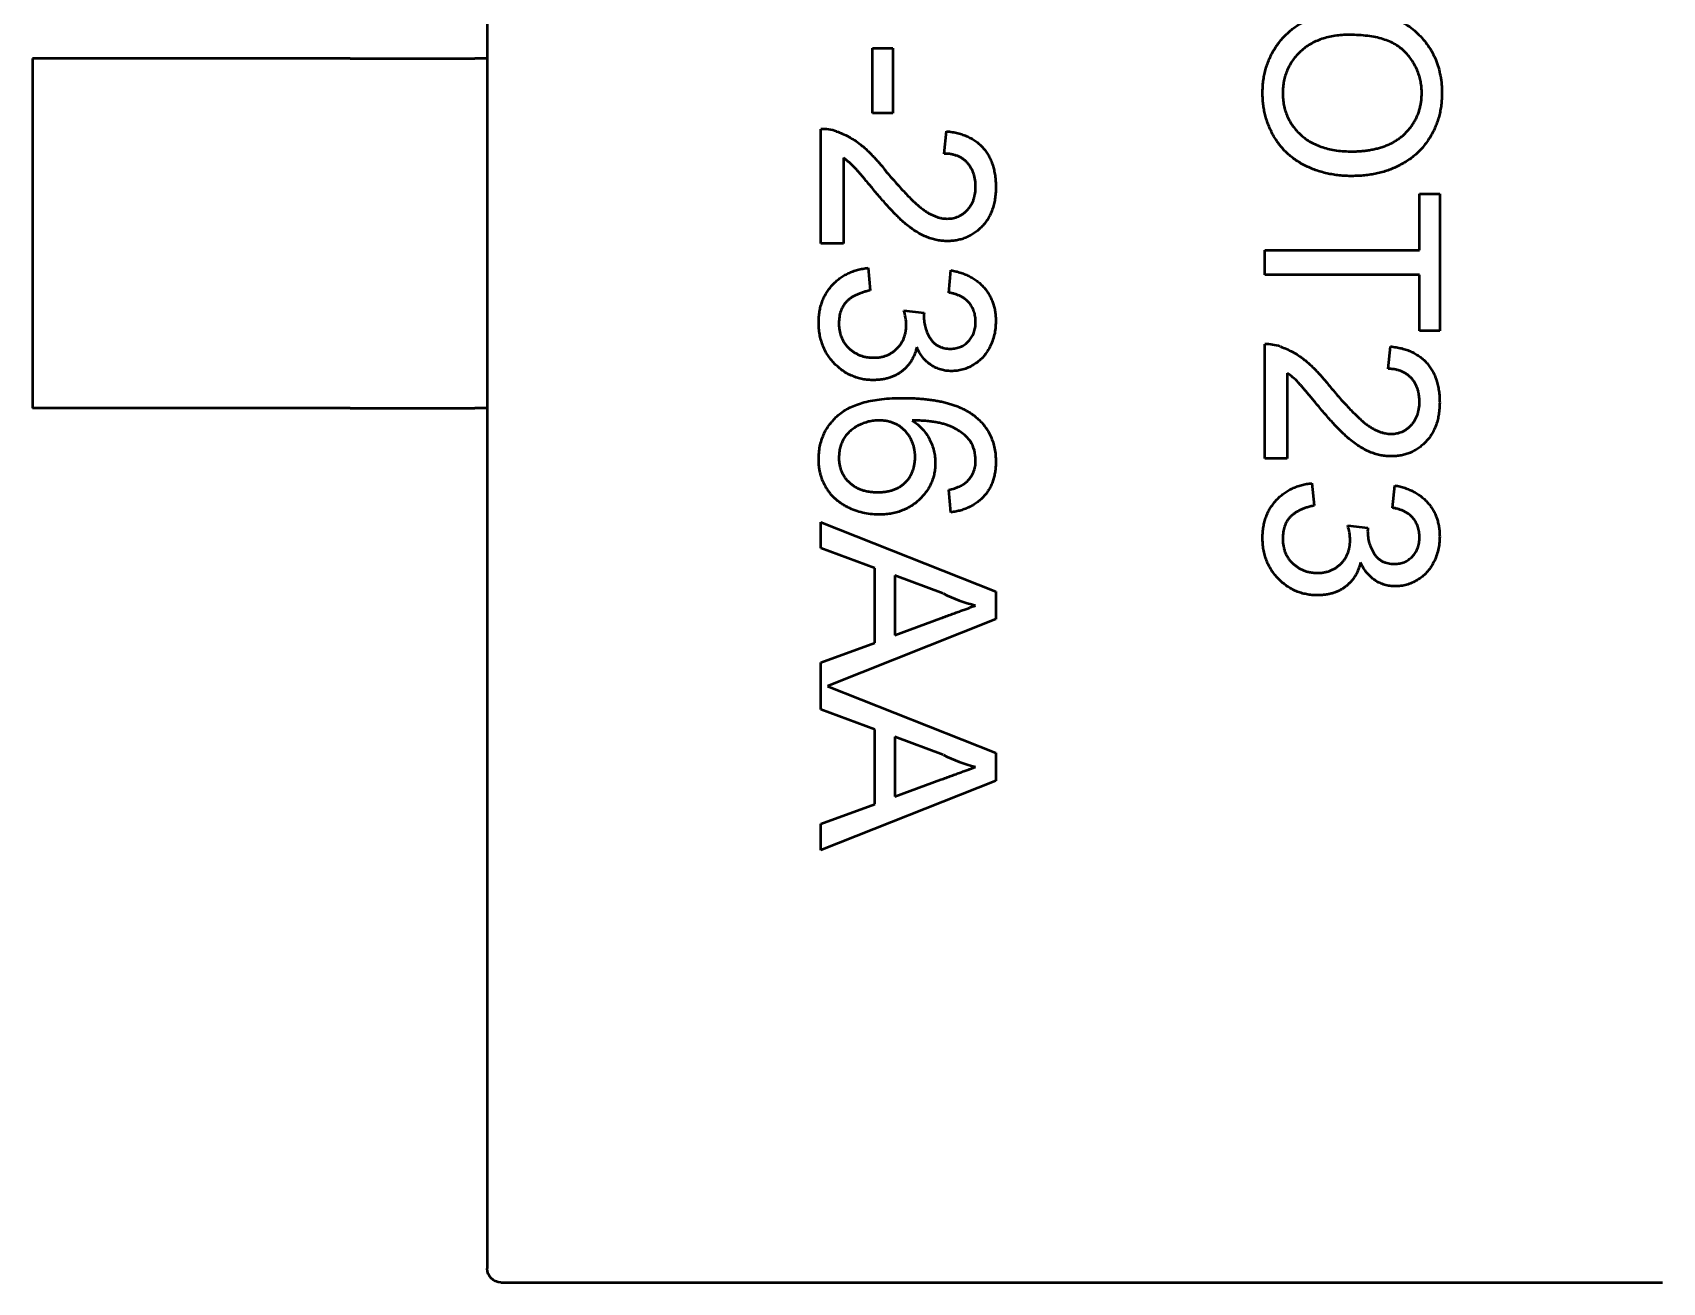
# Model space of a CAD drawing. Header units: millimetres. Extents: x 37 to 347, y 164 to 266.
# Drawn here: x 304.683 to 307.014, y 203.754 to 205.541 of the extents above; entities that cross this region are included whole.
import ezdxf

# ---------------------------------------------------------------- set-up
doc = ezdxf.new("R2010")
doc.units = ezdxf.units.MM
doc.header["$LTSCALE"] = 0.75
doc.layers.add('Visible', color=7, linetype='Continuous', lineweight=50)

msp = doc.modelspace()

# ---------------------------------------------------------------- linework, layer by layer
at = {"layer": 'Visible'}
for p, q in [((305.3333, 206.7343), (305.3333, 205.5043)), ((305.8843, 205.4257), (305.8843, 205.5187)), ((305.8843, 205.5187), (305.9131, 205.5187)), ((305.9131, 205.5187), (305.9131, 205.4257)), ((304.6833, 205.5043), (304.6833, 205.0043)), ((305.0595, 205.5043), (304.6833, 205.5043)), ((305.0793, 205.5043), (305.0595, 205.5043)), ((305.1373, 205.5043), (305.0793, 205.5043)), ((305.1373, 205.5043), (305.3156, 205.5043)), ((305.3333, 205.5043), (305.3156, 205.5043)), ((305.3333, 205.5043), (305.3333, 205.0043)), ((305.9131, 205.4257), (305.8843, 205.4257)), ((305.8105, 205.2398), (305.8105, 205.4033)), ((305.9868, 205.368), (305.99, 205.4001)), ((305.8426, 205.3621), (305.8426, 205.2398)), ((306.6663, 205.2302), (306.6663, 205.3104)), ((306.6663, 205.3104), (306.6952, 205.3104)), ((306.6952, 205.3104), (306.6952, 205.1148)), ((305.8426, 205.2398), (305.8105, 205.2398)), ((306.4452, 205.195), (306.4452, 205.2302)), ((306.4452, 205.2302), (306.6663, 205.2302)), ((305.8779, 205.2046), (305.8811, 205.1725)), ((305.9932, 205.1693), (305.9964, 205.2014)), ((306.6663, 205.195), (306.4452, 205.195)), ((306.6663, 205.1148), (306.6663, 205.195)), ((305.9291, 205.144), (305.958, 205.1407)), ((306.6952, 205.1148), (306.6663, 205.1148)), ((306.4452, 204.9322), (306.4452, 205.0956)), ((306.6214, 205.0604), (306.6247, 205.0924)), ((306.4772, 205.0544), (306.4772, 204.9322)), ((305.0595, 205.0043), (304.6833, 205.0043)), ((305.0793, 205.0043), (305.0595, 205.0043)), ((305.1373, 205.0043), (305.0793, 205.0043)), ((305.1373, 205.0043), (305.3156, 205.0043)), ((305.3333, 205.0043), (305.3156, 205.0043)), ((305.3333, 205.0043), (305.3333, 203.7743)), ((306.4772, 204.9322), (306.4452, 204.9322)), ((305.9964, 204.8552), (305.9932, 204.8873)), ((306.5125, 204.8969), (306.5157, 204.8648)), ((306.6279, 204.8616), (306.6311, 204.8937)), ((305.8105, 204.8039), (305.8105, 204.8414)), ((305.8105, 204.8414), (306.0605, 204.7421)), ((306.5638, 204.8363), (306.5926, 204.833)), ((305.8875, 204.7755), (305.8105, 204.8039)), ((305.8875, 204.6689), (305.8875, 204.7755)), ((305.9855, 204.7393), (305.9163, 204.7649)), ((305.9163, 204.7649), (305.9163, 204.6795)), ((306.0605, 204.7421), (306.0605, 204.7023)), ((306.0605, 204.7023), (305.82, 204.6068)), ((305.9163, 204.6795), (305.982, 204.7038)), ((305.8105, 204.6405), (305.8875, 204.6689)), ((305.8105, 204.5732), (305.8105, 204.6405)), ((305.82, 204.6068), (306.0605, 204.5113)), ((305.8875, 204.5447), (305.8105, 204.5732)), ((305.8875, 204.4382), (305.8875, 204.5447)), ((305.9855, 204.5085), (305.9163, 204.5341)), ((305.9163, 204.5341), (305.9163, 204.4488)), ((306.0605, 204.5113), (306.0605, 204.4716)), ((306.0605, 204.4716), (305.8105, 204.3723)), ((305.9163, 204.4488), (305.982, 204.4731)), ((305.8105, 204.4097), (305.8875, 204.4382)), ((305.8105, 204.3723), (305.8105, 204.4097)), ((305.3333, 203.7743), (305.3333, 203.774)), ((305.353, 203.7543), (305.3533, 203.7543)), ((305.3533, 203.7543), (307.0133, 203.7543)), ((307.0133, 203.7543), (307.0136, 203.7543))]:
    msp.add_line(p, q, dxfattribs=at)
for centre, radius, start, end in [((305.8124, 205.3403), 0.063, 71.1528, 91.7031), ((305.8518, 205.1206), 0.0808, 1.8942, 16.8331), ((306.008, 205.1346), 0.0504, 173.019, 178.2788), ((306.447, 205.0326), 0.063, 71.1528, 91.7031), ((305.9786, 204.9297), 0.0531, 359.7398, 30.6494), ((306.4864, 204.8129), 0.0808, 1.8942, 16.8331), ((306.6426, 204.8269), 0.0504, 173.019, 178.2788), ((306.0734, 204.9059), 0.1883, 242.1865, 257.2078), ((306.0734, 204.6751), 0.1883, 242.1865, 257.2078)]:
    msp.add_arc(centre, radius, start, end, dxfattribs=at)
at = {"layer": 'Visible', "extrusion": (0, 0, -1)}
msp.add_arc((-305.3533, 203.7743), 0.02, 270.864, 359.136, dxfattribs=at)
at = {"layer": 'Visible'}
for points, knots in [([(306.442, 205.4546), (306.442, 205.4575), (306.4421, 205.4632), (306.4429, 205.4716), (306.4442, 205.4798), (306.4461, 205.4877), (306.4485, 205.4955), (306.4514, 205.503), (306.4548, 205.5102), (306.4587, 205.5172), (306.4631, 205.5239), (306.468, 205.5302), (306.4732, 205.536), (306.4788, 205.5414), (306.4847, 205.5465), (306.4911, 205.5511), (306.4979, 205.5553), (306.505, 205.559), (306.5123, 205.5624), (306.5198, 205.5652), (306.5274, 205.5677), (306.5351, 205.5697), (306.5429, 205.5713), (306.5508, 205.5723), (306.5588, 205.5731), (306.5642, 205.5731), (306.5669, 205.5732)], [0, 0, 0, 0, 0.044697, 0.088534, 0.131409, 0.173814, 0.215715, 0.257247, 0.298848, 0.340604, 0.382029, 0.42297, 0.463632, 0.504048, 0.544591, 0.584964, 0.626265, 0.667979, 0.709943, 0.751382, 0.792619, 0.833948, 0.875008, 0.916446, 0.957907, 1, 1, 1, 1]), ([(306.5669, 205.5732), (306.5719, 205.5731), (306.5816, 205.5729), (306.5959, 205.5713), (306.6092, 205.5688), (306.6218, 205.5651), (306.6335, 205.5604), (306.6444, 205.5548), (306.6544, 205.548), (306.6636, 205.5402), (306.6717, 205.5316), (306.6789, 205.5224), (306.6849, 205.5125), (306.6899, 205.5021), (306.6937, 205.491), (306.6964, 205.4793), (306.6981, 205.4671), (306.6983, 205.4587), (306.6984, 205.4544)], [0, 0, 0, 0, 0.075226, 0.146575, 0.2145, 0.27953, 0.342403, 0.403496, 0.463762, 0.523864, 0.583252, 0.641302, 0.698898, 0.756295, 0.814628, 0.874325, 0.935783, 1, 1, 1, 1]), ([(306.5665, 205.5379), (306.5628, 205.5379), (306.5558, 205.5378), (306.5456, 205.5366), (306.5359, 205.5347), (306.5267, 205.5322), (306.5183, 205.5288), (306.5103, 205.5248), (306.503, 205.5199), (306.4963, 205.5144), (306.4903, 205.5083), (306.4851, 205.5018), (306.4807, 205.4948), (306.4771, 205.4875), (306.4743, 205.4799), (306.4723, 205.4718), (306.471, 205.4634), (306.4709, 205.4577), (306.4708, 205.4547)], [0, 0, 0, 0, 0.075964, 0.148125, 0.217201, 0.2833, 0.347202, 0.4093, 0.470426, 0.531588, 0.591739, 0.650258, 0.707303, 0.764208, 0.821148, 0.879119, 0.938423, 1, 1, 1, 1]), ([(306.6695, 205.4542), (306.6695, 205.457), (306.6694, 205.4626), (306.6681, 205.4707), (306.6663, 205.4786), (306.6637, 205.4862), (306.6604, 205.4934), (306.6562, 205.5004), (306.6514, 205.5071), (306.6458, 205.5134), (306.6394, 205.5193), (306.6319, 205.5243), (306.6234, 205.5285), (306.6139, 205.532), (306.6034, 205.5347), (306.592, 205.5365), (306.5796, 205.5377), (306.5709, 205.5378), (306.5665, 205.5379)], [0, 0, 0, 0, 0.055943, 0.110382, 0.164048, 0.216759, 0.269601, 0.323009, 0.377581, 0.433449, 0.490922, 0.550625, 0.613117, 0.679861, 0.751358, 0.828261, 0.910795, 1, 1, 1, 1]), ([(306.5698, 205.336), (306.5667, 205.336), (306.5605, 205.3362), (306.5515, 205.3368), (306.5427, 205.3381), (306.5341, 205.3397), (306.5258, 205.3419), (306.5177, 205.3445), (306.5099, 205.3476), (306.5023, 205.3511), (306.4951, 205.3551), (306.4883, 205.3595), (306.482, 205.3643), (306.4761, 205.3695), (306.4707, 205.3751), (306.4657, 205.3812), (306.4612, 205.3876), (306.4572, 205.3943), (306.4536, 205.4014), (306.4505, 205.4086), (306.4478, 205.4159), (306.4457, 205.4234), (306.444, 205.431), (306.4428, 205.4387), (306.4421, 205.4466), (306.442, 205.4519), (306.442, 205.4546)], [0, 0, 0, 0, 0.04756, 0.093962, 0.139112, 0.183626, 0.227457, 0.270703, 0.313611, 0.35626, 0.398366, 0.439557, 0.480045, 0.519888, 0.559658, 0.599421, 0.639208, 0.679668, 0.72002, 0.759859, 0.79956, 0.839199, 0.878956, 0.918794, 0.959083, 1, 1, 1, 1]), ([(306.4708, 205.4547), (306.4709, 205.4518), (306.471, 205.4459), (306.4722, 205.4374), (306.4743, 205.4293), (306.4771, 205.4215), (306.4808, 205.4142), (306.4852, 205.4072), (306.4906, 205.4008), (306.4966, 205.3946), (306.5034, 205.3891), (306.5109, 205.3843), (306.5191, 205.3803), (306.528, 205.3769), (306.5376, 205.3744), (306.5478, 205.3725), (306.5587, 205.3714), (306.5662, 205.3713), (306.57, 205.3713)], [0, 0, 0, 0, 0.061055, 0.119545, 0.176806, 0.232956, 0.288583, 0.344667, 0.401662, 0.46054, 0.520477, 0.581213, 0.643431, 0.707961, 0.775371, 0.846414, 0.921152, 1, 1, 1, 1]), ([(306.6984, 205.4544), (306.6983, 205.4516), (306.6982, 205.446), (306.6975, 205.4377), (306.6961, 205.4296), (306.6944, 205.4218), (306.692, 205.4141), (306.6893, 205.4067), (306.6859, 205.3995), (306.682, 205.3925), (306.6777, 205.3858), (306.673, 205.3795), (306.6679, 205.3736), (306.6624, 205.3681), (306.6564, 205.3631), (306.6501, 205.3584), (306.6434, 205.3542), (306.6362, 205.3504), (306.6288, 205.347), (306.6211, 205.3441), (306.6131, 205.3416), (306.6049, 205.3395), (306.5965, 205.338), (306.5878, 205.3368), (306.5789, 205.3362), (306.5728, 205.3361), (306.5698, 205.336)], [0, 0, 0, 0, 0.043099, 0.085587, 0.126908, 0.167967, 0.20845, 0.249025, 0.289281, 0.33001, 0.370598, 0.410466, 0.450033, 0.489688, 0.529116, 0.569037, 0.609703, 0.650759, 0.692509, 0.734219, 0.776707, 0.819552, 0.863351, 0.907839, 0.953334, 1, 1, 1, 1]), ([(306.57, 205.3713), (306.5725, 205.3713), (306.5773, 205.3713), (306.5845, 205.3719), (306.5914, 205.3726), (306.5981, 205.3737), (306.6045, 205.3752), (306.6108, 205.3768), (306.6167, 205.3789), (306.6224, 205.3812), (306.6279, 205.3839), (306.633, 205.3869), (306.6378, 205.3901), (306.6424, 205.3936), (306.6465, 205.3975), (306.6504, 205.4016), (306.654, 205.406), (306.6572, 205.4107), (306.6601, 205.4156), (306.6626, 205.4207), (306.6648, 205.4259), (306.6665, 205.4313), (306.6678, 205.4368), (306.6689, 205.4425), (306.6694, 205.4483), (306.6695, 205.4522), (306.6695, 205.4542)], [0, 0, 0, 0, 0.050852, 0.099752, 0.147438, 0.194086, 0.239171, 0.28334, 0.326577, 0.368936, 0.410572, 0.451051, 0.490877, 0.530044, 0.568937, 0.607578, 0.64642, 0.685679, 0.724799, 0.763513, 0.802173, 0.84074, 0.879649, 0.919071, 0.959098, 1, 1, 1, 1]), ([(305.8328, 205.3999), (305.8357, 205.3989), (305.8417, 205.3967), (305.8503, 205.3924), (305.8588, 205.3872), (305.8658, 205.3822), (305.8714, 205.3776), (305.8757, 205.3738), (305.8802, 205.3695), (305.8847, 205.3648), (305.8894, 205.3598), (305.8943, 205.3543), (305.8991, 205.3485), (305.9024, 205.3444), (305.904, 205.3423)], [0, 0, 0, 0, 0.100388, 0.204407, 0.310686, 0.422157, 0.480685, 0.543238, 0.6095, 0.679555, 0.753841, 0.831641, 0.913813, 1, 1, 1, 1]), ([(305.99, 205.4001), (305.9928, 205.3998), (305.9983, 205.3991), (306.0061, 205.3975), (306.0135, 205.3953), (306.0203, 205.3926), (306.0266, 205.3893), (306.0325, 205.3855), (306.0378, 205.3811), (306.0426, 205.3761), (306.0468, 205.3707), (306.0505, 205.3648), (306.0536, 205.3584), (306.0562, 205.3515), (306.0581, 205.3443), (306.0595, 205.3366), (306.0604, 205.3284), (306.0605, 205.3228), (306.0605, 205.32)], [0, 0, 0, 0, 0.070675, 0.137493, 0.201473, 0.262869, 0.32255, 0.380737, 0.43822, 0.495487, 0.553484, 0.611346, 0.670644, 0.731587, 0.794183, 0.859445, 0.928208, 1, 1, 1, 1]), ([(305.889, 205.3124), (305.8872, 205.3146), (305.8838, 205.3188), (305.8789, 205.3247), (305.8743, 205.33), (305.8704, 205.3349), (305.8668, 205.339), (305.8637, 205.3426), (305.861, 205.3456), (305.8569, 205.3501), (305.851, 205.3559), (305.8453, 205.3601), (305.8426, 205.3621)], [0, 0, 0, 0, 0.1242, 0.23683, 0.339495, 0.431254, 0.511455, 0.581223, 0.640495, 0.688308, 0.850333, 1, 1, 1, 1]), ([(306.0317, 205.3207), (306.0317, 205.3224), (306.0316, 205.3258), (306.031, 205.3308), (306.0301, 205.3355), (306.0288, 205.34), (306.0271, 205.3441), (306.025, 205.348), (306.0227, 205.3517), (306.0198, 205.3551), (306.0167, 205.3581), (306.0133, 205.3608), (306.0096, 205.363), (306.0056, 205.3648), (306.0013, 205.3662), (305.9967, 205.3673), (305.9919, 205.3679), (305.9885, 205.368), (305.9868, 205.368)], [0, 0, 0, 0, 0.070696, 0.138358, 0.20337, 0.2657, 0.327256, 0.386512, 0.445858, 0.505173, 0.56378, 0.622343, 0.680824, 0.739795, 0.800801, 0.864239, 0.930631, 1, 1, 1, 1]), ([(305.904, 205.3423), (305.9068, 205.3391), (305.912, 205.3329), (305.9197, 205.3241), (305.9269, 205.3162), (305.9336, 205.3091), (305.9399, 205.3028), (305.9457, 205.2973), (305.9509, 205.2926), (305.9558, 205.2887), (305.9604, 205.2855), (305.9649, 205.2827), (305.9694, 205.2804), (305.9738, 205.2785), (305.9782, 205.2769), (305.9826, 205.2759), (305.9869, 205.2752), (305.9898, 205.2751), (305.9912, 205.2751)], [0, 0, 0, 0, 0.11141, 0.214526, 0.309417, 0.396087, 0.474284, 0.544374, 0.60642, 0.660582, 0.709794, 0.756451, 0.800767, 0.843168, 0.884295, 0.923885, 0.962359, 1, 1, 1, 1]), ([(305.9915, 205.243), (305.9891, 205.2431), (305.9841, 205.2433), (305.9767, 205.2443), (305.9694, 205.2462), (305.9621, 205.2486), (305.9547, 205.252), (305.9472, 205.2562), (305.9395, 205.2614), (305.933, 205.2664), (305.9275, 205.2711), (305.923, 205.2753), (305.9182, 205.2801), (305.913, 205.2853), (305.9075, 205.2913), (305.9016, 205.2978), (305.8954, 205.3049), (305.8912, 205.3099), (305.889, 205.3124)], [0, 0, 0, 0, 0.057945, 0.116018, 0.174826, 0.234683, 0.296827, 0.364061, 0.436192, 0.51426, 0.556976, 0.604856, 0.657675, 0.715751, 0.77884, 0.847501, 0.921228, 1, 1, 1, 1]), ([(305.9912, 205.2751), (305.9926, 205.2751), (305.9954, 205.2752), (305.9994, 205.2758), (306.0033, 205.2768), (306.007, 205.2782), (306.0105, 205.2799), (306.0139, 205.2822), (306.0171, 205.2847), (306.02, 205.2877), (306.0228, 205.2909), (306.0251, 205.2945), (306.0272, 205.2983), (306.0289, 205.3023), (306.0301, 205.3065), (306.031, 205.311), (306.0316, 205.3158), (306.0317, 205.319), (306.0317, 205.3207)], [0, 0, 0, 0, 0.061762, 0.121174, 0.179421, 0.236843, 0.294322, 0.353191, 0.412721, 0.474522, 0.537057, 0.599591, 0.662367, 0.725246, 0.790316, 0.857724, 0.927232, 1, 1, 1, 1]), ([(306.0605, 205.32), (306.0605, 205.3171), (306.0604, 205.3114), (306.0594, 205.3032), (306.0579, 205.2955), (306.0557, 205.2882), (306.0529, 205.2814), (306.0495, 205.275), (306.0455, 205.2691), (306.0408, 205.2637), (306.0357, 205.2589), (306.0303, 205.2546), (306.0246, 205.2511), (306.0186, 205.2481), (306.0122, 205.2458), (306.0056, 205.2443), (305.9987, 205.2432), (305.9939, 205.2431), (305.9915, 205.243)], [0, 0, 0, 0, 0.074712, 0.145539, 0.213339, 0.278615, 0.342094, 0.40389, 0.465063, 0.526577, 0.587328, 0.64638, 0.704345, 0.761672, 0.819418, 0.878039, 0.937796, 1, 1, 1, 1]), ([(305.8073, 205.1268), (305.8074, 205.1294), (305.8075, 205.1346), (305.8085, 205.1422), (305.8099, 205.1494), (305.8122, 205.1563), (305.8149, 205.1629), (305.8183, 205.169), (305.8223, 205.1749), (305.8269, 205.1804), (305.832, 205.1854), (305.8374, 205.1899), (305.8433, 205.1938), (305.8495, 205.1972), (305.8561, 205.1999), (305.863, 205.202), (305.8703, 205.2037), (305.8753, 205.2043), (305.8779, 205.2046)], [0, 0, 0, 0, 0.067794, 0.133464, 0.196934, 0.258481, 0.319787, 0.380431, 0.44099, 0.502867, 0.564806, 0.625526, 0.685604, 0.746041, 0.807347, 0.869717, 0.93379, 1, 1, 1, 1]), ([(305.9964, 205.2014), (305.9989, 205.2009), (306.0038, 205.1999), (306.0108, 205.1979), (306.0174, 205.1954), (306.0235, 205.1925), (306.0293, 205.1892), (306.0346, 205.1854), (306.0394, 205.1812), (306.0438, 205.1766), (306.0478, 205.1716), (306.0512, 205.1663), (306.0541, 205.1607), (306.0564, 205.1548), (306.0583, 205.1486), (306.0596, 205.142), (306.0604, 205.1352), (306.0605, 205.1306), (306.0605, 205.1283)], [0, 0, 0, 0, 0.071036, 0.139343, 0.204958, 0.268332, 0.330129, 0.390664, 0.450861, 0.510587, 0.570374, 0.629455, 0.687994, 0.747581, 0.807839, 0.870034, 0.93381, 1, 1, 1, 1]), ([(305.8811, 205.1725), (305.8791, 205.1721), (305.8754, 205.1713), (305.8701, 205.1697), (305.8651, 205.168), (305.8607, 205.1659), (305.8565, 205.1639), (305.8528, 205.1615), (305.8496, 205.159), (305.8467, 205.1562), (305.8442, 205.1532), (305.842, 205.15), (305.8402, 205.1465), (305.8388, 205.1428), (305.8376, 205.1388), (305.8368, 205.1347), (305.8363, 205.1302), (305.8362, 205.1272), (305.8362, 205.1257)], [0, 0, 0, 0, 0.082566, 0.15976, 0.233155, 0.301356, 0.365752, 0.426437, 0.484185, 0.539549, 0.593156, 0.647048, 0.701446, 0.757, 0.81384, 0.873058, 0.934963, 1, 1, 1, 1]), ([(306.0317, 205.1273), (306.0316, 205.1299), (306.0314, 205.1351), (306.0295, 205.1425), (306.0265, 205.1493), (306.023, 205.1542), (306.0196, 205.1578), (306.0167, 205.1602), (306.0135, 205.1623), (306.01, 205.1643), (306.0063, 205.1659), (306.0022, 205.1674), (305.9978, 205.1685), (305.9948, 205.169), (305.9932, 205.1693)], [0, 0, 0, 0, 0.127797, 0.246795, 0.362284, 0.477652, 0.536237, 0.59559, 0.656344, 0.719085, 0.784349, 0.852876, 0.924551, 1, 1, 1, 1]), ([(305.8858, 205.0443), (305.8831, 205.0444), (305.8778, 205.0445), (305.87, 205.0456), (305.8626, 205.0475), (305.8554, 205.0501), (305.8486, 205.0533), (305.842, 205.0574), (305.8359, 205.0622), (305.83, 205.0676), (305.8247, 205.0736), (305.8201, 205.0801), (305.8161, 205.0869), (305.8129, 205.0941), (305.8104, 205.1018), (305.8086, 205.1097), (305.8075, 205.1182), (305.8074, 205.1239), (305.8073, 205.1268)], [0, 0, 0, 0, 0.063503, 0.124805, 0.18492, 0.244376, 0.303775, 0.364133, 0.425376, 0.488388, 0.551743, 0.61386, 0.67564, 0.737737, 0.800417, 0.864658, 0.930985, 1, 1, 1, 1]), ([(305.8362, 205.1257), (305.8362, 205.1238), (305.8363, 205.1203), (305.837, 205.1151), (305.8381, 205.1102), (305.8397, 205.1055), (305.8417, 205.1012), (305.8442, 205.0971), (305.8471, 205.0933), (305.8505, 205.0898), (305.8542, 205.0867), (305.8581, 205.0839), (305.8622, 205.0816), (305.8665, 205.0796), (305.8711, 205.0782), (305.8759, 205.0772), (305.8809, 205.0765), (305.8843, 205.0764), (305.886, 205.0764)], [0, 0, 0, 0, 0.069461, 0.135658, 0.19962, 0.261651, 0.322053, 0.38234, 0.443223, 0.50493, 0.56682, 0.6276, 0.687476, 0.747351, 0.808174, 0.870133, 0.933721, 1, 1, 1, 1]), ([(305.886, 205.0764), (305.8877, 205.0764), (305.8909, 205.0765), (305.8957, 205.0771), (305.9002, 205.0782), (305.9045, 205.0796), (305.9085, 205.0815), (305.9124, 205.0837), (305.916, 205.0865), (305.9194, 205.0896), (305.9225, 205.0929), (305.9252, 205.0966), (305.9275, 205.1005), (305.9293, 205.1046), (305.9308, 205.109), (305.9318, 205.1135), (305.9324, 205.1183), (305.9325, 205.1216), (305.9325, 205.1233)], [0, 0, 0, 0, 0.067051, 0.13118, 0.193722, 0.254499, 0.314763, 0.375117, 0.436023, 0.498297, 0.560571, 0.621619, 0.681973, 0.742853, 0.804272, 0.867473, 0.932273, 1, 1, 1, 1]), ([(305.9576, 205.1361), (305.9577, 205.1331), (305.958, 205.1273), (305.9598, 205.1189), (305.9627, 205.1109), (305.9661, 205.1048), (305.9694, 205.1002), (305.9723, 205.0973), (305.9754, 205.0947), (305.979, 205.0928), (305.9827, 205.0911), (305.9869, 205.09), (305.9913, 205.0893), (305.9944, 205.0892), (305.9959, 205.0892)], [0, 0, 0, 0, 0.129789, 0.254605, 0.378435, 0.50292, 0.565018, 0.624848, 0.683448, 0.742765, 0.802757, 0.86522, 0.930779, 1, 1, 1, 1]), ([(305.9959, 205.0892), (305.9972, 205.0892), (305.9997, 205.0893), (306.0033, 205.0898), (306.0068, 205.0906), (306.0101, 205.0918), (306.0132, 205.0933), (306.0162, 205.0952), (306.019, 205.0973), (306.0216, 205.0999), (306.024, 205.1026), (306.026, 205.1055), (306.0278, 205.1087), (306.0292, 205.112), (306.0303, 205.1156), (306.0311, 205.1193), (306.0316, 205.1232), (306.0317, 205.1259), (306.0317, 205.1273)], [0, 0, 0, 0, 0.065093, 0.127304, 0.188122, 0.247131, 0.306077, 0.365678, 0.426103, 0.487841, 0.550317, 0.611805, 0.672737, 0.734883, 0.79768, 0.862475, 0.929775, 1, 1, 1, 1]), ([(306.0605, 205.1283), (306.0604, 205.125), (306.0602, 205.1186), (306.0586, 205.1092), (306.0559, 205.1002), (306.0521, 205.0916), (306.0475, 205.0837), (306.042, 205.0767), (306.0357, 205.0708), (306.0286, 205.0659), (306.0211, 205.062), (306.0133, 205.0592), (306.0052, 205.0575), (305.9997, 205.0573), (305.997, 205.0572)], [0, 0, 0, 0, 0.092054, 0.181008, 0.26913, 0.357137, 0.443549, 0.526433, 0.607453, 0.688385, 0.767854, 0.845531, 0.922529, 1, 1, 1, 1]), ([(305.9474, 205.0913), (305.947, 205.0895), (305.9461, 205.0859), (305.9442, 205.0809), (305.9421, 205.0761), (305.9396, 205.0716), (305.9368, 205.0675), (305.9336, 205.0636), (305.93, 205.0601), (305.9262, 205.0568), (305.922, 205.0538), (305.9176, 205.0513), (305.9129, 205.0492), (305.908, 205.0473), (305.9028, 205.046), (305.8973, 205.0451), (305.8916, 205.0444), (305.8877, 205.0444), (305.8858, 205.0443)], [0, 0, 0, 0, 0.065828, 0.128938, 0.190858, 0.251186, 0.310974, 0.37005, 0.429672, 0.489507, 0.549975, 0.610075, 0.670915, 0.732909, 0.796711, 0.861825, 0.929892, 1, 1, 1, 1]), ([(305.997, 205.0572), (305.9944, 205.0573), (305.9893, 205.0575), (305.9818, 205.0591), (305.9747, 205.0619), (305.968, 205.0656), (305.9617, 205.0705), (305.9562, 205.0764), (305.9513, 205.0834), (305.9487, 205.0886), (305.9474, 205.0913)], [0, 0, 0, 0, 0.121951, 0.240787, 0.35855, 0.479066, 0.601519, 0.727551, 0.859932, 1, 1, 1, 1]), ([(306.4674, 205.0923), (306.4703, 205.0912), (306.4763, 205.089), (306.4849, 205.0847), (306.4935, 205.0795), (306.5004, 205.0745), (306.506, 205.0699), (306.5103, 205.0661), (306.5148, 205.0618), (306.5193, 205.0571), (306.524, 205.0521), (306.5289, 205.0467), (306.5338, 205.0408), (306.537, 205.0367), (306.5387, 205.0346)], [0, 0, 0, 0, 0.100388, 0.204407, 0.310686, 0.422157, 0.480685, 0.543238, 0.6095, 0.679555, 0.753841, 0.831641, 0.913813, 1, 1, 1, 1]), ([(306.6247, 205.0924), (306.6274, 205.0921), (306.6329, 205.0914), (306.6407, 205.0899), (306.6481, 205.0876), (306.6549, 205.085), (306.6613, 205.0816), (306.6671, 205.0778), (306.6724, 205.0734), (306.6772, 205.0684), (306.6814, 205.063), (306.6851, 205.0571), (306.6882, 205.0507), (306.6908, 205.0439), (306.6927, 205.0366), (306.6941, 205.0289), (306.695, 205.0207), (306.6951, 205.0151), (306.6952, 205.0123)], [0, 0, 0, 0, 0.070675, 0.137493, 0.201473, 0.262869, 0.32255, 0.380737, 0.43822, 0.495487, 0.553484, 0.611346, 0.670644, 0.731587, 0.794183, 0.859445, 0.928208, 1, 1, 1, 1]), ([(306.5236, 205.0047), (306.5218, 205.0069), (306.5184, 205.0111), (306.5135, 205.017), (306.509, 205.0223), (306.505, 205.0272), (306.5014, 205.0313), (306.4983, 205.035), (306.4956, 205.0379), (306.4915, 205.0425), (306.4856, 205.0482), (306.48, 205.0524), (306.4772, 205.0544)], [0, 0, 0, 0, 0.1242, 0.23683, 0.339495, 0.431254, 0.511455, 0.581223, 0.640495, 0.688308, 0.850333, 1, 1, 1, 1]), ([(306.6663, 205.013), (306.6663, 205.0147), (306.6662, 205.0181), (306.6656, 205.0231), (306.6648, 205.0278), (306.6634, 205.0323), (306.6618, 205.0365), (306.6597, 205.0404), (306.6573, 205.044), (306.6545, 205.0474), (306.6513, 205.0504), (306.6479, 205.0531), (306.6442, 205.0553), (306.6402, 205.0571), (306.6359, 205.0585), (306.6314, 205.0596), (306.6265, 205.0602), (306.6232, 205.0603), (306.6214, 205.0604)], [0, 0, 0, 0, 0.070696, 0.138358, 0.20337, 0.2657, 0.327256, 0.386512, 0.445858, 0.505173, 0.56378, 0.622343, 0.680824, 0.739795, 0.800801, 0.864239, 0.930631, 1, 1, 1, 1]), ([(306.5387, 205.0346), (306.5414, 205.0314), (306.5466, 205.0252), (306.5543, 205.0165), (306.5615, 205.0085), (306.5683, 205.0014), (306.5745, 204.9951), (306.5803, 204.9896), (306.5855, 204.9849), (306.5904, 204.981), (306.595, 204.9778), (306.5996, 204.975), (306.604, 204.9727), (306.6085, 204.9708), (306.6129, 204.9693), (306.6172, 204.9682), (306.6216, 204.9675), (306.6244, 204.9674), (306.6259, 204.9674)], [0, 0, 0, 0, 0.11141, 0.214526, 0.309417, 0.396087, 0.474284, 0.544374, 0.60642, 0.660582, 0.709794, 0.756451, 0.800767, 0.843168, 0.884295, 0.923885, 0.962359, 1, 1, 1, 1]), ([(305.8073, 204.931), (305.8074, 204.9342), (305.8076, 204.9404), (305.8089, 204.9495), (305.8111, 204.9581), (305.8142, 204.9663), (305.8181, 204.974), (305.823, 204.9813), (305.8287, 204.9881), (305.8353, 204.9945), (305.8429, 205.0002), (305.8517, 205.0052), (305.8616, 205.0094), (305.8726, 205.0128), (305.8848, 205.0154), (305.8981, 205.0173), (305.9125, 205.0185), (305.9224, 205.0186), (305.9276, 205.0187)], [0, 0, 0, 0, 0.056157, 0.110133, 0.162537, 0.213912, 0.265146, 0.31651, 0.369179, 0.423123, 0.479276, 0.538691, 0.601978, 0.670125, 0.74365, 0.82281, 0.908261, 1, 1, 1, 1]), ([(305.9276, 205.0187), (305.9305, 205.0187), (305.9363, 205.0187), (305.9449, 205.0183), (305.9531, 205.0178), (305.961, 205.017), (305.9686, 205.0161), (305.9759, 205.0149), (305.9829, 205.0136), (305.9896, 205.0119), (305.996, 205.0101), (306.0021, 205.0081), (306.0079, 205.0059), (306.0133, 205.0034), (306.0185, 205.0008), (306.0234, 204.9979), (306.0279, 204.9948), (306.0307, 204.9926), (306.0322, 204.9914)], [0, 0, 0, 0, 0.080034, 0.157854, 0.232564, 0.304731, 0.374384, 0.441663, 0.506048, 0.568692, 0.628715, 0.687238, 0.743227, 0.797567, 0.850239, 0.901629, 0.951067, 1, 1, 1, 1]), ([(306.6262, 204.9354), (306.6237, 204.9354), (306.6187, 204.9356), (306.6113, 204.9366), (306.604, 204.9385), (306.5967, 204.9409), (306.5893, 204.9443), (306.5818, 204.9485), (306.5741, 204.9537), (306.5676, 204.9587), (306.5621, 204.9634), (306.5576, 204.9676), (306.5528, 204.9724), (306.5476, 204.9776), (306.5421, 204.9836), (306.5362, 204.9901), (306.53, 204.9972), (306.5258, 205.0022), (306.5236, 205.0047)], [0, 0, 0, 0, 0.057945, 0.116018, 0.174826, 0.234683, 0.296827, 0.364061, 0.436192, 0.51426, 0.556976, 0.604856, 0.657675, 0.715751, 0.77884, 0.847501, 0.921228, 1, 1, 1, 1]), ([(306.6259, 204.9674), (306.6273, 204.9674), (306.63, 204.9675), (306.634, 204.9682), (306.6379, 204.9691), (306.6416, 204.9705), (306.6452, 204.9723), (306.6485, 204.9745), (306.6517, 204.9771), (306.6546, 204.98), (306.6574, 204.9832), (306.6597, 204.9868), (306.6618, 204.9906), (306.6635, 204.9946), (306.6647, 204.9988), (306.6656, 205.0034), (306.6662, 205.0081), (306.6663, 205.0113), (306.6663, 205.013)], [0, 0, 0, 0, 0.061762, 0.121174, 0.179421, 0.236843, 0.294322, 0.353191, 0.412721, 0.474522, 0.537057, 0.599591, 0.662367, 0.725246, 0.790316, 0.857724, 0.927232, 1, 1, 1, 1]), ([(306.6952, 205.0123), (306.6951, 205.0094), (306.695, 205.0038), (306.694, 204.9956), (306.6925, 204.9878), (306.6904, 204.9805), (306.6875, 204.9737), (306.6841, 204.9673), (306.6801, 204.9614), (306.6754, 204.956), (306.6703, 204.9512), (306.6649, 204.9469), (306.6592, 204.9434), (306.6532, 204.9404), (306.6468, 204.9381), (306.6402, 204.9366), (306.6333, 204.9355), (306.6286, 204.9354), (306.6262, 204.9354)], [0, 0, 0, 0, 0.074712, 0.145539, 0.213339, 0.278615, 0.342094, 0.40389, 0.465063, 0.526577, 0.587328, 0.64638, 0.704345, 0.761672, 0.819418, 0.878039, 0.937796, 1, 1, 1, 1]), ([(305.8935, 204.9866), (305.891, 204.9865), (305.886, 204.9864), (305.8786, 204.985), (305.8714, 204.9828), (305.8645, 204.9798), (305.858, 204.976), (305.8523, 204.9716), (305.8473, 204.9665), (305.8432, 204.9609), (305.8401, 204.9547), (305.8378, 204.948), (305.8364, 204.9409), (305.8363, 204.936), (305.8362, 204.9335)], [0, 0, 0, 0, 0.086177, 0.171222, 0.257573, 0.34515, 0.431508, 0.513644, 0.593539, 0.672806, 0.752058, 0.831493, 0.913823, 1, 1, 1, 1]), ([(305.9452, 204.9348), (305.9451, 204.9365), (305.9451, 204.94), (305.9443, 204.9451), (305.9433, 204.9501), (305.9417, 204.9548), (305.9397, 204.9593), (305.9372, 204.9637), (305.9343, 204.9677), (305.931, 204.9716), (305.9273, 204.9752), (305.9233, 204.9783), (305.919, 204.9808), (305.9145, 204.983), (305.9096, 204.9846), (305.9045, 204.9858), (305.8991, 204.9865), (305.8954, 204.9866), (305.8935, 204.9866)], [0, 0, 0, 0, 0.064812, 0.127718, 0.189086, 0.249562, 0.309738, 0.370215, 0.431085, 0.493911, 0.55657, 0.617553, 0.678119, 0.739063, 0.801665, 0.864956, 0.93089, 1, 1, 1, 1]), ([(306.0243, 204.9568), (306.0226, 204.9589), (306.019, 204.9632), (306.0124, 204.9688), (306.0048, 204.9738), (305.9977, 204.9775), (305.9913, 204.9801), (305.9858, 204.9817), (305.9797, 204.9832), (305.9731, 204.9844), (305.9659, 204.9853), (305.9581, 204.9861), (305.9498, 204.9865), (305.944, 204.9866), (305.9411, 204.9866)], [0, 0, 0, 0, 0.088609, 0.181893, 0.280787, 0.38702, 0.444107, 0.506454, 0.574396, 0.647656, 0.726426, 0.811458, 0.90278, 1, 1, 1, 1]), ([(305.9411, 204.9866), (305.9437, 204.9847), (305.9489, 204.981), (305.9557, 204.9745), (305.9615, 204.9674), (305.966, 204.9597), (305.9696, 204.9515), (305.9722, 204.9432), (305.9737, 204.9346), (305.9739, 204.9288), (305.974, 204.9259)], [0, 0, 0, 0, 0.13549, 0.265229, 0.390778, 0.51542, 0.638317, 0.759642, 0.878902, 1, 1, 1, 1]), ([(306.0322, 204.9914), (306.0344, 204.9894), (306.0389, 204.9854), (306.0447, 204.9786), (306.0496, 204.9714), (306.0536, 204.9636), (306.0567, 204.9552), (306.059, 204.9464), (306.0603, 204.9371), (306.0605, 204.9307), (306.0605, 204.9274)], [0, 0, 0, 0, 0.125625, 0.247619, 0.368528, 0.488104, 0.609878, 0.735382, 0.864448, 1, 1, 1, 1]), ([(305.8929, 204.852), (305.889, 204.8521), (305.8814, 204.8524), (305.8702, 204.8544), (305.8593, 204.8576), (305.8508, 204.8614), (305.8442, 204.8649), (305.8396, 204.8678), (305.8353, 204.871), (305.8312, 204.8743), (305.8275, 204.878), (305.824, 204.8819), (305.8209, 204.8861), (305.818, 204.8904), (305.8156, 204.895), (305.8134, 204.8997), (305.8115, 204.9045), (305.81, 204.9095), (305.8088, 204.9147), (305.8079, 204.92), (305.8074, 204.9255), (305.8074, 204.9292), (305.8073, 204.931)], [0, 0, 0, 0, 0.088899, 0.17544, 0.261633, 0.34801, 0.390819, 0.432814, 0.473776, 0.514166, 0.554107, 0.594121, 0.63362, 0.673585, 0.71348, 0.75336, 0.792891, 0.833007, 0.873643, 0.914893, 0.95695, 1, 1, 1, 1]), ([(305.8362, 204.9335), (305.8362, 204.9317), (305.8363, 204.9282), (305.8371, 204.9231), (305.8382, 204.9182), (305.8399, 204.9136), (305.842, 204.9093), (305.8446, 204.9052), (305.8476, 204.9013), (305.8511, 204.8978), (305.855, 204.8946), (305.8593, 204.8918), (305.8639, 204.8893), (305.8689, 204.8874), (305.8741, 204.8859), (305.8798, 204.8848), (305.8857, 204.8842), (305.8898, 204.8841), (305.8919, 204.8841)], [0, 0, 0, 0, 0.063965, 0.124854, 0.184383, 0.242748, 0.2999, 0.357059, 0.415719, 0.475258, 0.535508, 0.596291, 0.657728, 0.721052, 0.786261, 0.853834, 0.925318, 1, 1, 1, 1]), ([(305.8919, 204.8841), (305.8939, 204.8841), (305.8978, 204.8842), (305.9035, 204.8849), (305.9089, 204.8859), (305.914, 204.8874), (305.9187, 204.8893), (305.9231, 204.8916), (305.9272, 204.8944), (305.9309, 204.8976), (305.9343, 204.9012), (305.9372, 204.9051), (305.9397, 204.9092), (305.9417, 204.9137), (305.9433, 204.9186), (305.9443, 204.9237), (305.9451, 204.9291), (305.9451, 204.9328), (305.9452, 204.9348)], [0, 0, 0, 0, 0.072229, 0.141252, 0.207439, 0.270245, 0.331238, 0.391254, 0.450152, 0.509008, 0.567734, 0.625726, 0.683708, 0.742407, 0.803094, 0.865865, 0.931379, 1, 1, 1, 1]), ([(306.0605, 204.9274), (306.0605, 204.925), (306.0604, 204.9202), (306.0596, 204.9131), (306.0582, 204.9065), (306.0564, 204.9001), (306.054, 204.8941), (306.0511, 204.8884), (306.0476, 204.8831), (306.0436, 204.8782), (306.0392, 204.8736), (306.0342, 204.8695), (306.0289, 204.8659), (306.0232, 204.8628), (306.0171, 204.8601), (306.0106, 204.858), (306.0037, 204.8563), (305.9989, 204.8556), (305.9964, 204.8552)], [0, 0, 0, 0, 0.068499, 0.134572, 0.198208, 0.259784, 0.319951, 0.379508, 0.438814, 0.498497, 0.558182, 0.617438, 0.677522, 0.737959, 0.80033, 0.86409, 0.930622, 1, 1, 1, 1]), ([(306.0189, 204.8988), (306.0199, 204.8999), (306.0219, 204.902), (306.0245, 204.9053), (306.0268, 204.9089), (306.0286, 204.9127), (306.03, 204.9166), (306.031, 204.9208), (306.0316, 204.9251), (306.0317, 204.928), (306.0317, 204.9295)], [0, 0, 0, 0, 0.128545, 0.252818, 0.375212, 0.497113, 0.618546, 0.742222, 0.869458, 1, 1, 1, 1]), ([(305.974, 204.9259), (305.9739, 204.9234), (305.9738, 204.9184), (305.9728, 204.9111), (305.9709, 204.9041), (305.9685, 204.8974), (305.9652, 204.891), (305.9614, 204.8848), (305.9567, 204.879), (305.9515, 204.8735), (305.9456, 204.8685), (305.9393, 204.864), (305.9326, 204.8603), (305.9254, 204.8573), (305.9179, 204.8549), (305.9099, 204.8532), (305.9015, 204.8522), (305.8958, 204.8521), (305.8929, 204.852)], [0, 0, 0, 0, 0.061347, 0.121203, 0.179863, 0.238152, 0.296252, 0.35519, 0.415676, 0.478379, 0.541524, 0.603977, 0.666513, 0.729491, 0.79371, 0.859736, 0.928449, 1, 1, 1, 1]), ([(305.9932, 204.8873), (305.996, 204.888), (306.0012, 204.8893), (306.0082, 204.892), (306.0142, 204.895), (306.0174, 204.8976), (306.0189, 204.8988)], [0, 0, 0, 0, 0.299802, 0.564331, 0.796204, 1, 1, 1, 1]), ([(306.442, 204.8191), (306.442, 204.8217), (306.4421, 204.8269), (306.4431, 204.8345), (306.4446, 204.8417), (306.4468, 204.8486), (306.4495, 204.8552), (306.4529, 204.8613), (306.4569, 204.8672), (306.4615, 204.8727), (306.4666, 204.8777), (306.4721, 204.8822), (306.4779, 204.8861), (306.4841, 204.8895), (306.4907, 204.8922), (306.4976, 204.8943), (306.5049, 204.896), (306.5099, 204.8966), (306.5125, 204.8969)], [0, 0, 0, 0, 0.067794, 0.133464, 0.196934, 0.258481, 0.319787, 0.380431, 0.44099, 0.502867, 0.564806, 0.625526, 0.685604, 0.746041, 0.807347, 0.869717, 0.93379, 1, 1, 1, 1]), ([(306.6311, 204.8937), (306.6335, 204.8932), (306.6384, 204.8922), (306.6454, 204.8902), (306.652, 204.8878), (306.6581, 204.8848), (306.6639, 204.8815), (306.6692, 204.8777), (306.674, 204.8735), (306.6785, 204.8689), (306.6824, 204.8639), (306.6858, 204.8586), (306.6887, 204.853), (306.691, 204.8471), (306.6929, 204.8409), (306.6942, 204.8344), (306.695, 204.8276), (306.6951, 204.8229), (306.6952, 204.8206)], [0, 0, 0, 0, 0.071036, 0.139343, 0.204958, 0.268332, 0.330129, 0.390664, 0.450861, 0.510587, 0.570374, 0.629455, 0.687994, 0.747581, 0.807839, 0.870034, 0.93381, 1, 1, 1, 1]), ([(306.5157, 204.8648), (306.5138, 204.8644), (306.51, 204.8636), (306.5047, 204.862), (306.4997, 204.8603), (306.4953, 204.8582), (306.4911, 204.8562), (306.4875, 204.8538), (306.4842, 204.8513), (306.4813, 204.8485), (306.4788, 204.8455), (306.4766, 204.8423), (306.4748, 204.8388), (306.4734, 204.8351), (306.4722, 204.8311), (306.4714, 204.827), (306.4709, 204.8226), (306.4708, 204.8195), (306.4708, 204.818)], [0, 0, 0, 0, 0.082566, 0.15976, 0.233155, 0.301356, 0.365752, 0.426437, 0.484185, 0.539549, 0.593156, 0.647048, 0.701446, 0.757, 0.81384, 0.873058, 0.934963, 1, 1, 1, 1]), ([(306.6663, 204.8196), (306.6662, 204.8223), (306.666, 204.8274), (306.6641, 204.8348), (306.6611, 204.8416), (306.6576, 204.8465), (306.6542, 204.8501), (306.6513, 204.8525), (306.6481, 204.8547), (306.6447, 204.8566), (306.6409, 204.8582), (306.6368, 204.8597), (306.6324, 204.8608), (306.6294, 204.8614), (306.6279, 204.8616)], [0, 0, 0, 0, 0.127797, 0.246795, 0.362284, 0.477652, 0.536237, 0.59559, 0.656344, 0.719085, 0.784349, 0.852876, 0.924551, 1, 1, 1, 1]), ([(306.5204, 204.7366), (306.5177, 204.7367), (306.5124, 204.7368), (306.5046, 204.738), (306.4972, 204.7398), (306.49, 204.7424), (306.4832, 204.7456), (306.4767, 204.7497), (306.4705, 204.7545), (306.4647, 204.76), (306.4593, 204.7659), (306.4547, 204.7724), (306.4507, 204.7792), (306.4475, 204.7864), (306.445, 204.7941), (306.4432, 204.8021), (306.4422, 204.8105), (306.442, 204.8162), (306.442, 204.8191)], [0, 0, 0, 0, 0.063503, 0.124805, 0.18492, 0.244376, 0.303775, 0.364133, 0.425376, 0.488388, 0.551743, 0.61386, 0.67564, 0.737737, 0.800417, 0.864658, 0.930985, 1, 1, 1, 1]), ([(306.4708, 204.818), (306.4708, 204.8161), (306.4709, 204.8126), (306.4716, 204.8074), (306.4727, 204.8025), (306.4743, 204.7978), (306.4763, 204.7935), (306.4788, 204.7894), (306.4817, 204.7856), (306.4851, 204.7821), (306.4888, 204.779), (306.4927, 204.7762), (306.4968, 204.7739), (306.5011, 204.7719), (306.5057, 204.7705), (306.5105, 204.7695), (306.5155, 204.7688), (306.5189, 204.7687), (306.5206, 204.7687)], [0, 0, 0, 0, 0.069461, 0.135658, 0.19962, 0.261651, 0.322053, 0.38234, 0.443223, 0.50493, 0.56682, 0.6276, 0.687476, 0.747351, 0.808174, 0.870133, 0.933721, 1, 1, 1, 1]), ([(306.5206, 204.7687), (306.5223, 204.7687), (306.5255, 204.7688), (306.5303, 204.7694), (306.5348, 204.7705), (306.5391, 204.7719), (306.5432, 204.7738), (306.547, 204.776), (306.5507, 204.7788), (306.554, 204.7819), (306.5571, 204.7852), (306.5598, 204.7889), (306.5621, 204.7928), (306.5639, 204.7969), (306.5654, 204.8013), (306.5664, 204.8058), (306.567, 204.8106), (306.5671, 204.8139), (306.5672, 204.8156)], [0, 0, 0, 0, 0.067051, 0.13118, 0.193722, 0.254499, 0.314763, 0.375117, 0.436023, 0.498297, 0.560571, 0.621619, 0.681973, 0.742853, 0.804272, 0.867473, 0.932273, 1, 1, 1, 1]), ([(306.5922, 204.8284), (306.5924, 204.8254), (306.5926, 204.8197), (306.5944, 204.8112), (306.5973, 204.8032), (306.6008, 204.7971), (306.604, 204.7925), (306.6069, 204.7896), (306.61, 204.787), (306.6136, 204.7851), (306.6174, 204.7834), (306.6215, 204.7823), (306.6259, 204.7816), (306.629, 204.7815), (306.6306, 204.7815)], [0, 0, 0, 0, 0.129789, 0.254605, 0.378435, 0.50292, 0.565018, 0.624848, 0.683448, 0.742765, 0.802757, 0.86522, 0.930779, 1, 1, 1, 1]), ([(306.6306, 204.7815), (306.6318, 204.7815), (306.6343, 204.7816), (306.638, 204.7821), (306.6414, 204.7829), (306.6447, 204.7841), (306.6478, 204.7856), (306.6508, 204.7875), (306.6536, 204.7896), (306.6562, 204.7922), (306.6586, 204.7949), (306.6606, 204.7979), (306.6624, 204.801), (306.6638, 204.8043), (306.6649, 204.8079), (306.6657, 204.8116), (306.6663, 204.8155), (306.6663, 204.8182), (306.6663, 204.8196)], [0, 0, 0, 0, 0.065093, 0.127304, 0.188122, 0.247131, 0.306077, 0.365678, 0.426103, 0.487841, 0.550317, 0.611805, 0.672737, 0.734883, 0.79768, 0.862475, 0.929775, 1, 1, 1, 1]), ([(306.6952, 204.8206), (306.6951, 204.8173), (306.6949, 204.8109), (306.6932, 204.8015), (306.6905, 204.7925), (306.6867, 204.7839), (306.6821, 204.776), (306.6766, 204.769), (306.6703, 204.7631), (306.6633, 204.7582), (306.6557, 204.7543), (306.6479, 204.7515), (306.6398, 204.7498), (306.6344, 204.7496), (306.6316, 204.7495)], [0, 0, 0, 0, 0.092054, 0.181008, 0.26913, 0.357137, 0.443549, 0.526433, 0.607453, 0.688385, 0.767854, 0.845531, 0.922529, 1, 1, 1, 1]), ([(306.582, 204.7836), (306.5816, 204.7818), (306.5807, 204.7783), (306.5789, 204.7732), (306.5767, 204.7685), (306.5743, 204.7639), (306.5714, 204.7598), (306.5682, 204.7559), (306.5646, 204.7524), (306.5608, 204.7491), (306.5567, 204.7461), (306.5522, 204.7436), (306.5475, 204.7415), (306.5426, 204.7396), (306.5374, 204.7383), (306.5319, 204.7374), (306.5262, 204.7367), (306.5224, 204.7367), (306.5204, 204.7366)], [0, 0, 0, 0, 0.065828, 0.128938, 0.190858, 0.251186, 0.310974, 0.37005, 0.429672, 0.489507, 0.549975, 0.610075, 0.670915, 0.732909, 0.796711, 0.861825, 0.929892, 1, 1, 1, 1]), ([(306.6316, 204.7495), (306.629, 204.7496), (306.6239, 204.7498), (306.6164, 204.7514), (306.6093, 204.7542), (306.6026, 204.7579), (306.5964, 204.7628), (306.5908, 204.7687), (306.5859, 204.7757), (306.5833, 204.7809), (306.582, 204.7836)], [0, 0, 0, 0, 0.121951, 0.240787, 0.35855, 0.479066, 0.601519, 0.727551, 0.859932, 1, 1, 1, 1]), ([(305.982, 204.7038), (305.9846, 204.7048), (305.9895, 204.7066), (305.9967, 204.7093), (306.0036, 204.7118), (306.01, 204.7142), (306.016, 204.7164), (306.0216, 204.7184), (306.0268, 204.7204), (306.0301, 204.7216), (306.0317, 204.7222)], [0, 0, 0, 0, 0.153148, 0.299433, 0.436426, 0.565671, 0.686508, 0.799269, 0.903395, 1, 1, 1, 1]), ([(305.982, 204.4731), (305.9846, 204.474), (305.9895, 204.4758), (305.9967, 204.4785), (306.0036, 204.481), (306.01, 204.4834), (306.016, 204.4856), (306.0216, 204.4877), (306.0268, 204.4897), (306.0301, 204.4909), (306.0317, 204.4914)], [0, 0, 0, 0, 0.153148, 0.299433, 0.436426, 0.565671, 0.686508, 0.799269, 0.903395, 1, 1, 1, 1])]:
    msp.add_open_spline(points, degree=3, knots=knots, dxfattribs=at)

doc.saveas('drawing.dxf')
